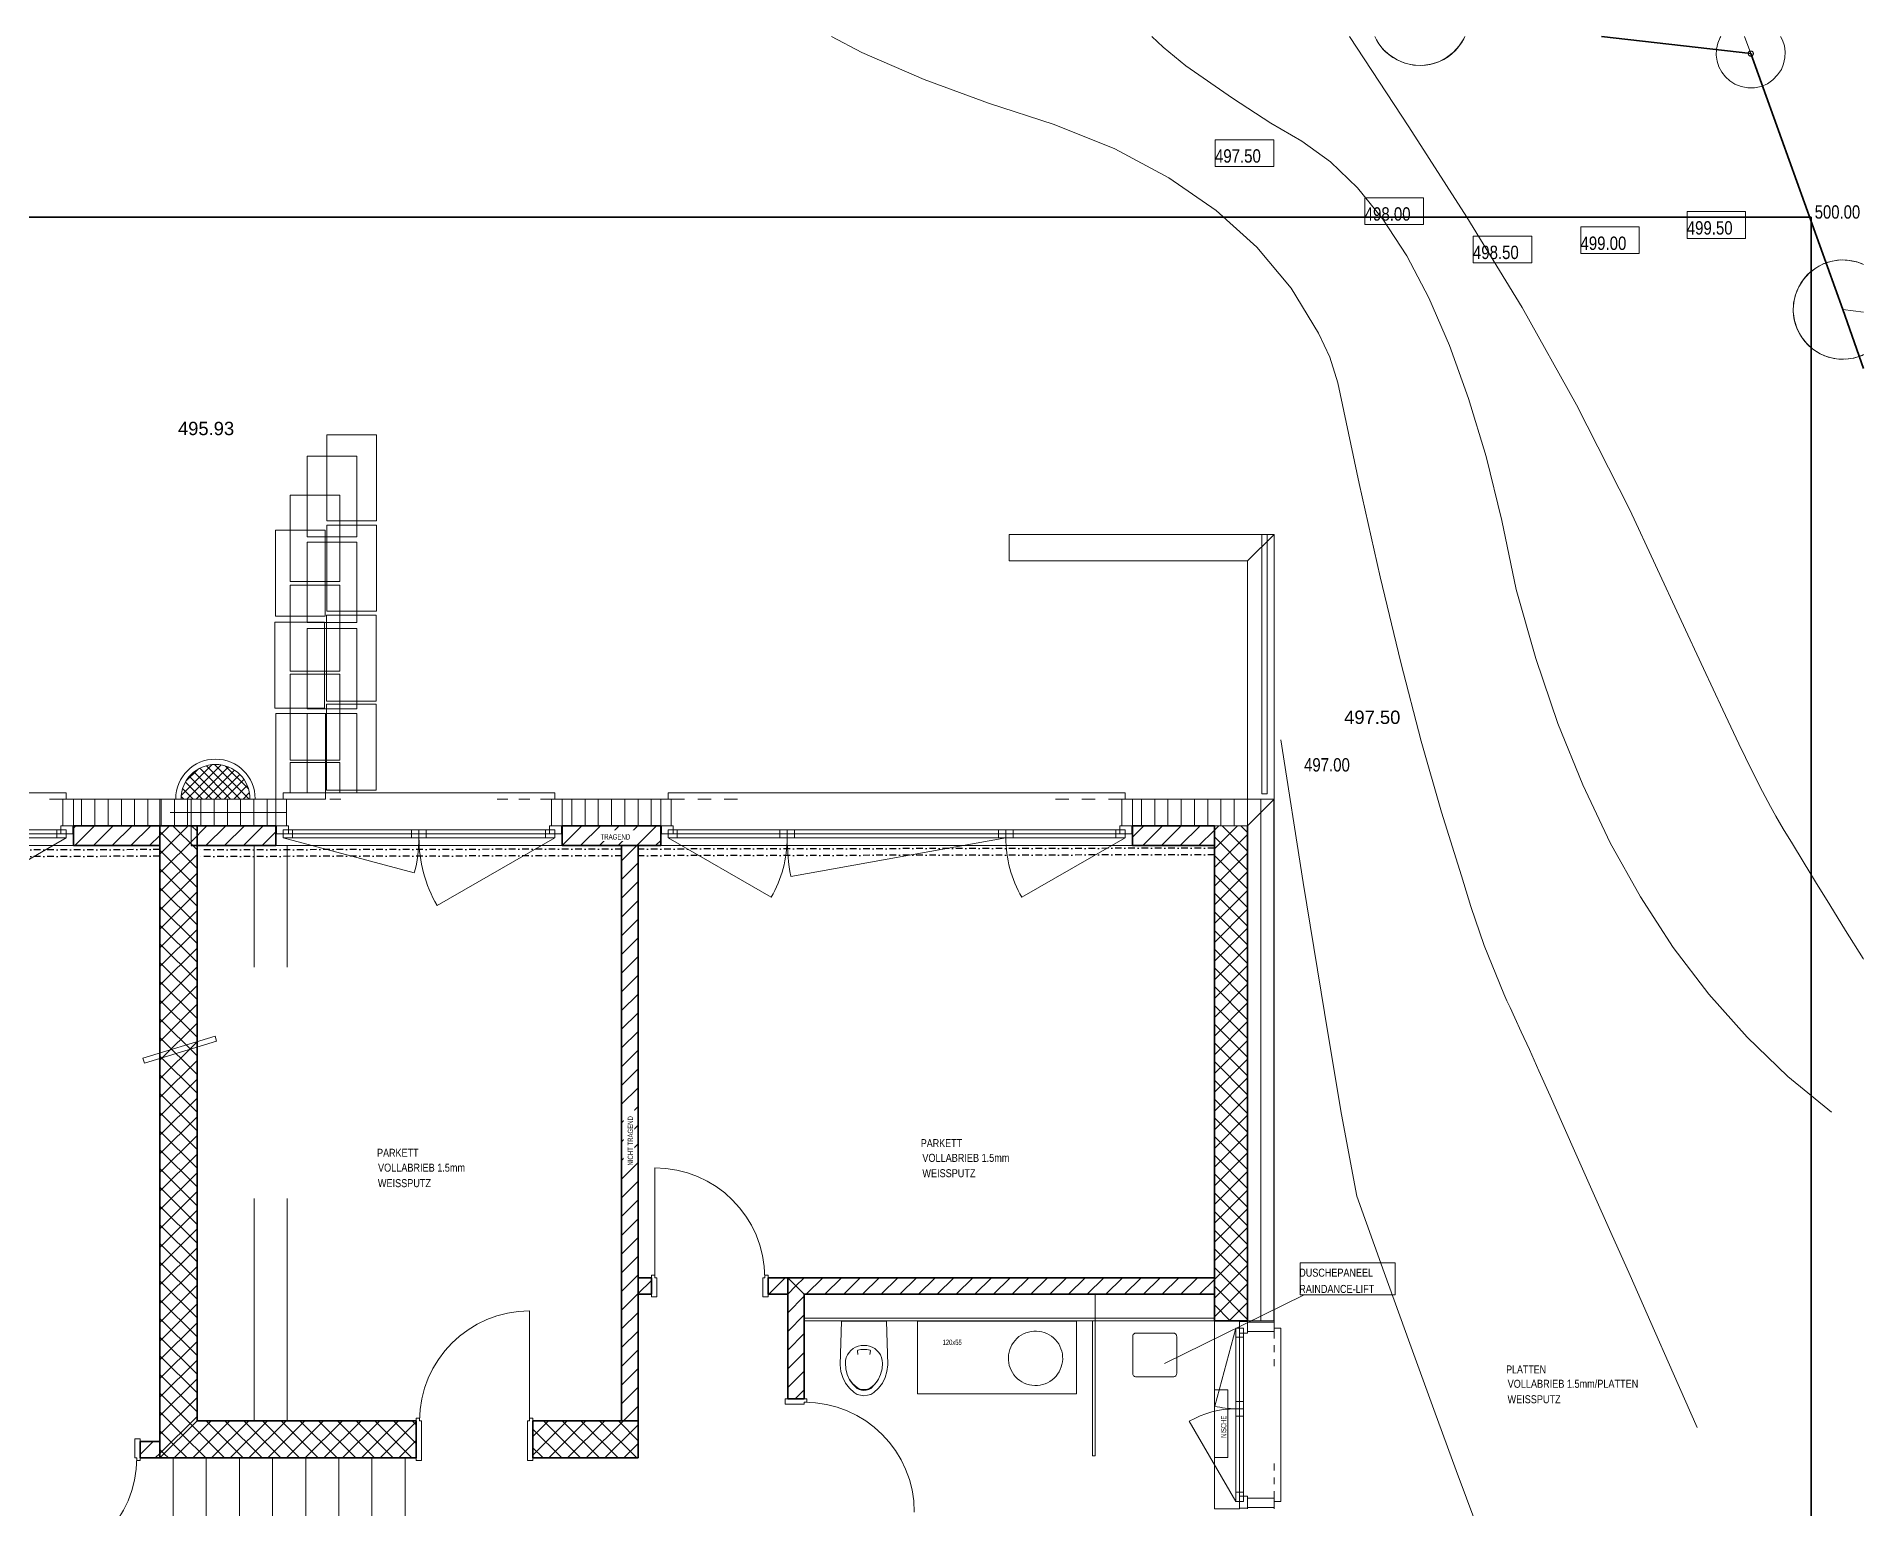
# Model space of a CAD drawing. Header units: millimetres. Extents: x -31387 to 11009, y -10752 to 13648.
# Drawn here: x -2782 to 11009, y 2532 to 13648 of the extents above; entities that cross this region are included whole.
import ezdxf
from ezdxf.enums import TextEntityAlignment as Align

# ---------------------------------------------------------------- set-up
doc = ezdxf.new("R2010")
doc.units = ezdxf.units.MM
doc.header["$LTSCALE"] = 100
doc.linetypes.add('DASHDOT', pattern=[1, 0.5, -0.25, 0, -0.25])
for name, color, linetype in [('004 Leer - Architekt Sonstiges', 7, 'Continuous'), ('022 Leer - Reserve', 7, 'Continuous'), ('068 Leer - Reserve', 7, 'Continuous'), ('070 Leer - Reserve', 7, 'Continuous'), ('072 Leer - Reserve', 7, 'Continuous'), ('101 Leer - Reserve', 7, 'Continuous')]:
    doc.layers.add(name, color=color, linetype=linetype)
doc.styles.add('Arial', font='arial.ttf')
doc.styles.add('Arial Narrow', font='ARIALN.TTF')

msp = doc.modelspace()

# ---------------------------------------------------------------- linework, layer by layer
at = {"layer": '004 Leer - Architekt Sonstiges', "color": 18, "linetype": 'Continuous', "lineweight": 13, "true_color": 0x000000}
for p, q in [((6558, 12868), (6116, 12868)), ((6116, 12868), (6116, 12667)), ((6558, 12667), (6558, 12868)), ((6116, 12667), (6558, 12667)), ((7688, 12431), (7245, 12431)), ((7245, 12431), (7245, 12230)), ((7688, 12230), (7688, 12431)), ((10119, 12326), (9677, 12326)), ((9677, 12326), (9677, 12124)), ((10119, 12124), (10119, 12326)), ((7245, 12230), (7688, 12230)), ((8505, 12141), (8062, 12141)), ((8062, 12141), (8062, 11940)), ((8505, 11940), (8505, 12141)), ((9317, 12210), (8875, 12210)), ((8875, 12210), (8875, 12009)), ((9317, 12009), (9317, 12210)), ((8875, 12009), (9317, 12009)), ((9677, 12124), (10119, 12124)), ((8062, 11940), (8505, 11940)), ((-591, 10641), (-216, 10641)), ((-591, 9991), (-591, 10641)), ((-216, 10641), (-216, 9991)), ((-739, 10479), (-364, 10479)), ((-739, 9871), (-739, 10479)), ((-364, 10479), (-364, 9871)), ((-866, 10184), (-491, 10184)), ((-866, 9534), (-866, 10184)), ((-491, 10184), (-491, 9534)), ((-216, 9991), (-591, 9991)), ((-591, 9958), (-216, 9958)), ((-591, 9309), (-591, 9958)), ((-216, 9958), (-216, 9309)), ((-364, 9871), (-739, 9871)), ((-739, 9831), (-364, 9831)), ((-739, 9223), (-739, 9831)), ((-364, 9831), (-364, 9223)), ((6560, 9888), (4560, 9888)), ((4560, 9888), (4560, 9688)), ((6560, 9888), (6360, 9688)), ((6360, 9688), (6560, 9888)), ((6560, 7888), (6560, 9888)), ((4560, 9688), (6360, 9688)), ((6360, 9688), (6360, 7888)), ((-491, 9534), (-866, 9534)), ((-867, 9504), (-492, 9504)), ((-867, 8855), (-867, 9504)), ((-492, 9504), (-492, 8855)), ((-592, 9278), (-217, 9278)), ((-592, 8629), (-592, 9278)), ((-216, 9309), (-591, 9309)), ((-217, 9278), (-217, 8629)), ((-364, 9223), (-739, 9223)), ((-739, 9179), (-364, 9179)), ((-739, 8571), (-739, 9179)), ((-364, 9179), (-364, 8571)), ((-492, 8855), (-867, 8855)), ((-867, 8833), (-492, 8833)), ((-867, 8184), (-867, 8833)), ((-492, 8833), (-492, 8184)), ((-364, 8571), (-739, 8571)), ((-217, 8629), (-592, 8629)), ((-592, 8607), (-217, 8607)), ((-592, 7958), (-592, 8607)), ((-217, 8607), (-217, 7958)), ((-739, 8537), (-364, 8537)), ((-739, 7938), (-739, 8537)), ((-364, 8537), (-364, 7938)), ((-492, 8184), (-867, 8184)), ((-867, 8166), (-492, 8166)), ((-867, 7938), (-867, 8166)), ((-492, 8166), (-492, 7938)), ((-2503, 7888), (-2583, 7888)), ((-2583, 7888), (-2583, 7688)), ((-2503, 7888), (-2503, 7688)), ((-1850, 7888), (-2503, 7888)), ((-2503, 7688), (-2503, 7888)), ((-1615, 7888), (-1850, 7888)), ((-1850, 7888), (-1850, 7688)), ((-1850, 7688), (-1850, 7888)), ((-1615, 7888), (-1615, 7688)), ((-975, 7888), (-1615, 7888)), ((-1615, 7688), (-1615, 7888)), ((-975, 7688), (-975, 7888)), ((-975, 7888), (-895, 7888)), ((-975, 7688), (-975, 7888)), ((-895, 7888), (-895, 7688)), ((-492, 7938), (-867, 7938)), ((-364, 7938), (-739, 7938)), ((-217, 7958), (-592, 7958)), ((1185, 7888), (1105, 7888)), ((1105, 7888), (1105, 7688)), ((1185, 7888), (1185, 7688)), ((1930, 7888), (1185, 7888)), ((1185, 7688), (1185, 7888)), ((1930, 7688), (1930, 7888)), ((1930, 7888), (2010, 7888)), ((1930, 7688), (1930, 7888)), ((2010, 7888), (2010, 7688)), ((5490, 7888), (5410, 7888)), ((5410, 7888), (5410, 7688)), ((6560, 7888), (5490, 7888)), ((5490, 7888), (5490, 7688)), ((5490, 7688), (5490, 7888)), ((6360, 7888), (6560, 7888)), ((6360, 7688), (6560, 7888)), ((6560, 7888), (6360, 7688)), ((6560, 3950), (6560, 7888)), ((-2503, 7628), (-5863, 7628)), ((-5808, 7658), (-2558, 7658)), ((-2558, 7598), (-5808, 7598)), ((-2508, 7688), (-2598, 7688)), ((-2598, 7688), (-2598, 7628)), ((-2598, 7628), (-2508, 7628)), ((-2583, 7688), (-2503, 7688)), ((-2558, 7658), (-2558, 7598)), ((-2508, 7628), (-2508, 7688)), ((-2503, 7688), (-1850, 7688)), ((-2503, 7688), (-2503, 7538)), ((-1850, 7688), (-2503, 7688)), ((-2503, 7538), (-2503, 7628)), ((-1570, 7688), (-1850, 7688)), ((-1850, 7688), (-1850, 2914)), ((-1850, 7688), (-1615, 7688)), ((-1850, 7538), (-1850, 7688)), ((-1615, 7688), (-975, 7688)), ((-1615, 7688), (-1615, 7538)), ((-975, 7688), (-1615, 7688)), ((-1570, 3194), (-1570, 7688)), ((-975, 7538), (-975, 7688)), ((-895, 7688), (-975, 7688)), ((-975, 7628), (-975, 7538)), ((1185, 7628), (-975, 7628)), ((-970, 7688), (-880, 7688)), ((-970, 7628), (-970, 7688)), ((-880, 7628), (-970, 7628)), ((-920, 7658), (1130, 7658)), ((-920, 7598), (-920, 7658)), ((1130, 7598), (-920, 7598)), ((-880, 7688), (-880, 7628)), ((1180, 7688), (1090, 7688)), ((1090, 7688), (1090, 7628)), ((1090, 7628), (1180, 7628)), ((1105, 7688), (1185, 7688)), ((1130, 7658), (1130, 7598)), ((1180, 7628), (1180, 7688)), ((1185, 7688), (1930, 7688)), ((1185, 7688), (1185, 7538)), ((1930, 7688), (1185, 7688)), ((1185, 7538), (1185, 7628)), ((1930, 7538), (1930, 7688)), ((2010, 7688), (1930, 7688)), ((1930, 7628), (1930, 7538)), ((5490, 7628), (1930, 7628)), ((1935, 7688), (2025, 7688)), ((1935, 7628), (1935, 7688)), ((2025, 7628), (1935, 7628)), ((1985, 7658), (5435, 7658)), ((1985, 7598), (1985, 7658)), ((5435, 7598), (1985, 7598)), ((2025, 7688), (2025, 7628)), ((5485, 7688), (5395, 7688)), ((5395, 7688), (5395, 7628)), ((5395, 7628), (5485, 7628)), ((5410, 7688), (5490, 7688)), ((5435, 7658), (5435, 7598)), ((5485, 7628), (5485, 7688)), ((5490, 7688), (6360, 7688)), ((6110, 7688), (5490, 7688)), ((5490, 7688), (5490, 7538)), ((5490, 7538), (5490, 7628)), ((6110, 7538), (6110, 7688)), ((6360, 7688), (6110, 7688)), ((6110, 7688), (6110, 3950)), ((6360, 7688), (6360, 3950)), ((6360, 3950), (6360, 7688)), ((-5863, 7538), (-2503, 7538)), ((-2503, 7538), (-1850, 7538)), ((-1615, 7538), (-975, 7538)), ((-975, 7538), (1185, 7538)), ((1185, 7538), (1930, 7538)), ((1760, 7538), (1635, 7538)), ((1635, 7538), (1635, 3194)), ((1760, 3194), (1760, 7538)), ((1930, 7538), (5490, 7538)), ((5490, 7538), (6110, 7538)), ((-1978, 5934), (-1433, 6099)), ((-1433, 6099), (-1422, 6061)), ((-1967, 5896), (-1978, 5934)), ((-1422, 6061), (-1967, 5896)), ((7475, 4388), (6756, 4388)), ((6756, 4388), (6756, 4146)), ((7475, 4146), (7475, 4388)), ((1760, 4275), (1760, 4150)), ((1860, 4275), (1760, 4275)), ((1760, 4150), (1860, 4150)), ((1860, 4150), (1860, 4275)), ((2740, 4275), (2740, 4150)), ((2891, 4275), (2740, 4275)), ((2740, 4150), (2891, 4150)), ((2889, 4275), (3014, 4150)), ((6110, 4275), (2889, 4275)), ((3014, 4150), (2889, 4275)), ((2889, 4275), (2889, 3360)), ((2891, 4150), (2891, 4275)), ((3014, 4150), (6110, 4150)), ((3014, 3360), (3014, 4150)), ((6110, 4150), (6110, 4275)), ((6756, 4146), (7475, 4146)), ((6110, 3950), (6360, 3950)), ((6300, 3950), (6110, 3950)), ((6110, 3950), (6110, 2530)), ((6270, 2585), (6270, 3895)), ((6270, 3895), (6330, 3895)), ((6300, 2530), (6300, 3950)), ((6300, 3855), (6300, 3945)), ((6300, 3945), (6360, 3945)), ((6330, 3895), (6330, 2585)), ((6360, 3950), (6560, 3950)), ((6360, 3870), (6360, 3950)), ((6360, 3950), (6560, 3950)), ((6360, 3945), (6360, 3855)), ((6560, 3870), (6360, 3870)), ((6560, 3950), (6560, 3870)), ((6360, 3855), (6300, 3855)), ((2889, 3360), (3014, 3360)), ((-1850, 2914), (-1570, 3194)), ((-1570, 3194), (-1850, 2914)), ((85, 3194), (-1570, 3194)), ((85, 2914), (85, 3194)), ((965, 3194), (965, 2914)), ((1760, 3194), (965, 3194)), ((1635, 3194), (1760, 3194)), ((1760, 2914), (1760, 3194)), ((-2000, 3039), (-2000, 2914)), ((-1850, 3039), (-2000, 3039)), ((-1850, 2914), (-1850, 3039)), ((-2000, 2914), (-1850, 2914)), ((-1850, 2914), (85, 2914)), ((965, 2914), (1760, 2914)), ((6360, 2625), (6300, 2625)), ((6300, 2625), (6300, 2535)), ((6360, 2535), (6360, 2625)), ((6330, 2585), (6270, 2585)), ((6300, 2535), (6360, 2535)), ((6560, 2610), (6360, 2610)), ((6360, 2610), (6360, 2530)), ((6560, 2530), (6560, 2610))]:
    msp.add_line(p, q, dxfattribs=at)
at = {"layer": '004 Leer - Architekt Sonstiges', "color": 7, "linetype": 'Continuous', "lineweight": 13}
for p, q in [((6560, 9888), (4560, 9888)), ((4560, 9888), (4560, 9688)), ((6560, 9888), (4560, 9888)), ((6560, 7888), (6560, 9888)), ((6560, 7888), (6560, 9888)), ((6360, 9688), (4560, 9688)), ((6360, 9688), (4560, 9688)), ((6360, 7888), (6360, 9688)), ((6360, 7888), (6360, 9688)), ((-1688, 7918), (-1458, 8149)), ((-1645, 7891), (-1389, 8147)), ((-1498, 8141), (-1248, 7891)), ((-1437, 8151), (-1178, 7891)), ((-1354, 8138), (-1184, 7969)), ((-1657, 8017), (-1531, 7891)), ((-1654, 8024), (-1563, 8114)), ((-1628, 8059), (-1461, 7891)), ((-1592, 8094), (-1390, 7891)), ((-1574, 7891), (-1333, 8132)), ((-1549, 8122), (-1319, 7891)), ((-1503, 7891), (-1287, 8108)), ((-1433, 7891), (-1248, 8076)), ((-1362, 7891), (-1216, 8037)), ((-2583, 7888), (-2683, 7888)), ((-2503, 7888), (-1850, 7888)), ((-2441, 7688), (-2441, 7888)), ((-2341, 7688), (-2341, 7888)), ((-2241, 7688), (-2241, 7888)), ((-2141, 7688), (-2141, 7888)), ((-2041, 7688), (-2041, 7888)), ((-1941, 7688), (-1941, 7888)), ((-1615, 7888), (-1850, 7888)), ((-1841, 7888), (-1841, 7688)), ((-1741, 7888), (-1741, 7688)), ((-1689, 7908), (-1673, 7891)), ((-1678, 7968), (-1602, 7891)), ((-1641, 7888), (-1641, 7688)), ((-1615, 7888), (-975, 7888)), ((-1541, 7688), (-1541, 7888)), ((-1441, 7688), (-1441, 7888)), ((-1341, 7688), (-1341, 7888)), ((-1291, 7891), (-1191, 7991)), ((-1241, 7688), (-1241, 7888)), ((-1220, 7891), (-1176, 7936)), ((-1141, 7688), (-1141, 7888)), ((-1041, 7688), (-1041, 7888)), ((-895, 7888), (-813, 7888)), ((-731, 7888), (-649, 7888)), ((-567, 7888), (-485, 7888)), ((777, 7888), (695, 7888)), ((941, 7888), (859, 7888)), ((1105, 7888), (1023, 7888)), ((1185, 7888), (1930, 7888)), ((1259, 7688), (1259, 7888)), ((1359, 7688), (1359, 7888)), ((1459, 7688), (1459, 7888)), ((1559, 7688), (1559, 7888)), ((1659, 7688), (1659, 7888)), ((1759, 7688), (1759, 7888)), ((1859, 7688), (1859, 7888)), ((2010, 7888), (2110, 7888)), ((2210, 7888), (2310, 7888)), ((2410, 7888), (2510, 7888)), ((5010, 7888), (4910, 7888)), ((5210, 7888), (5110, 7888)), ((5410, 7888), (5310, 7888)), ((5490, 7888), (6560, 7888)), ((5559, 7888), (5559, 7688)), ((5659, 7888), (5659, 7688)), ((5759, 7888), (5759, 7688)), ((5859, 7888), (5859, 7688)), ((5959, 7888), (5959, 7688)), ((6059, 7888), (6059, 7688)), ((6159, 7888), (6159, 7688)), ((6259, 7888), (6259, 7688)), ((6359, 7888), (6359, 7688)), ((6560, 7888), (6360, 7888)), ((6560, 7888), (6360, 7688)), ((6560, 7888), (6360, 7688)), ((6459, 7888), (6459, 7787)), ((6559, 7888), (6559, 7887)), ((6559, 7887), (6559, 3950)), ((6560, 7888), (6560, 3950)), ((6560, 7888), (6560, 3950)), ((-895, 7788), (-1772, 7788)), ((6459, 7787), (6459, 3950)), ((-3403, 7628), (-2628, 7628)), ((-2628, 7658), (-2628, 7598)), ((-2503, 7670), (-2485, 7688)), ((-2493, 7538), (-2343, 7688)), ((-2352, 7538), (-2202, 7688)), ((-2210, 7538), (-2060, 7688)), ((-2069, 7538), (-1919, 7688)), ((-1928, 7538), (-1850, 7615)), ((-1850, 7615), (-1778, 7688)), ((-1850, 7474), (-1636, 7688)), ((-1850, 2914), (-1850, 7688)), ((-1615, 7688), (-1850, 7688)), ((-1850, 7645), (-1570, 7365)), ((-1850, 7332), (-1570, 7612)), ((-1752, 7688), (-1570, 7506)), ((-1615, 7568), (-1495, 7688)), ((-1611, 7688), (-1570, 7648)), ((-1570, 3194), (-1570, 7688)), ((-1503, 7538), (-1353, 7688)), ((-1362, 7538), (-1212, 7688)), ((-1220, 7538), (-1070, 7688)), ((-1079, 7538), (-975, 7642)), ((-850, 7658), (-850, 7598)), ((-850, 7628), (50, 7628)), ((50, 7598), (50, 7658)), ((105, 7598), (105, 7658)), ((160, 7598), (160, 7658)), ((160, 7628), (1060, 7628)), ((1060, 7658), (1060, 7598)), ((1185, 7681), (1192, 7688)), ((1185, 7539), (1334, 7688)), ((1325, 7538), (1475, 7688)), ((1467, 7538), (1617, 7688)), ((1608, 7538), (1758, 7688)), ((1749, 7538), (1899, 7688)), ((2055, 7658), (2055, 7598)), ((2055, 7628), (2830, 7628)), ((2830, 7598), (2830, 7658)), ((2885, 7598), (2885, 7658)), ((2940, 7598), (2940, 7658)), ((2940, 7628), (4480, 7628)), ((4480, 7598), (4480, 7658)), ((4535, 7598), (4535, 7658)), ((4590, 7598), (4590, 7658)), ((4590, 7628), (5365, 7628)), ((5365, 7658), (5365, 7598)), ((5490, 7601), (5576, 7688)), ((5568, 7538), (5718, 7688)), ((5709, 7538), (5859, 7688)), ((5851, 7538), (6001, 7688)), ((5992, 7538), (6110, 7656)), ((6360, 7688), (6110, 7688)), ((6110, 7688), (6110, 7538)), ((6110, 7656), (6142, 7688)), ((6110, 7514), (6283, 7688)), ((6360, 7688), (6110, 7688)), ((6110, 7373), (6360, 7623)), ((6110, 7604), (6360, 7354)), ((6168, 7688), (6360, 7496)), ((6309, 7688), (6360, 7637)), ((6360, 7688), (6360, 3950)), ((-2503, 7538), (-1850, 7538)), ((-1850, 7503), (-1570, 7223)), ((-1850, 7191), (-1570, 7471)), ((-1615, 7538), (-975, 7538)), ((-1139, 7538), (-1139, 6621)), ((-889, 7538), (-889, 6621)), ((1185, 7538), (1930, 7538)), ((1635, 7424), (1749, 7538)), ((1635, 3194), (1635, 7538)), ((1760, 4275), (1760, 7538)), ((1891, 7538), (1930, 7577)), ((5490, 7538), (6110, 7538)), ((6110, 7538), (6110, 3950)), ((6110, 7231), (6360, 7481)), ((6110, 7463), (6360, 7213)), ((-1850, 7362), (-1570, 7082)), ((-1850, 7050), (-1570, 7330)), ((1635, 7282), (1760, 7407)), ((6110, 7090), (6360, 7340)), ((6110, 7321), (6360, 7071)), ((-1850, 7220), (-1570, 6940)), ((-1850, 6908), (-1570, 7188)), ((1635, 7141), (1760, 7266)), ((6110, 6949), (6360, 7199)), ((6110, 7180), (6360, 6930)), ((-1850, 7079), (-1570, 6799)), ((-1850, 6767), (-1570, 7047)), ((1635, 6999), (1760, 7124)), ((6110, 6807), (6360, 7057)), ((6110, 7039), (6360, 6789)), ((-1850, 6938), (-1570, 6658)), ((-1850, 6625), (-1570, 6905)), ((1635, 6858), (1760, 6983)), ((6110, 6666), (6360, 6916)), ((6110, 6897), (6360, 6647)), ((-1850, 6796), (-1570, 6516)), ((-1850, 6484), (-1570, 6764)), ((1635, 6717), (1760, 6842)), ((6110, 6524), (6360, 6774)), ((-1850, 6655), (-1570, 6375)), ((-1850, 6342), (-1570, 6622)), ((1635, 6575), (1760, 6700)), ((6110, 6756), (6360, 6506)), ((6110, 6383), (6360, 6633)), ((-1850, 6513), (-1570, 6233)), ((1635, 6434), (1760, 6559)), ((6110, 6614), (6360, 6364)), ((6110, 6241), (6360, 6491)), ((-1850, 6201), (-1570, 6481)), ((-1850, 6372), (-1570, 6092)), ((1635, 6292), (1760, 6417)), ((6110, 6473), (6360, 6223)), ((6110, 6100), (6360, 6350)), ((-1850, 6060), (-1570, 6340)), ((-1850, 6230), (-1570, 5950)), ((1635, 6151), (1760, 6276)), ((6110, 6331), (6360, 6081)), ((6110, 5959), (6360, 6209)), ((-1850, 5918), (-1570, 6198)), ((-1850, 6089), (-1570, 5809)), ((1635, 6010), (1760, 6135)), ((6110, 6190), (6360, 5940)), ((-1850, 5777), (-1570, 6057)), ((-1850, 5948), (-1570, 5668)), ((1635, 5868), (1760, 5993)), ((6110, 5817), (6360, 6067)), ((6110, 6049), (6360, 5799)), ((-1850, 5635), (-1570, 5915)), ((-1850, 5806), (-1570, 5526)), ((1635, 5727), (1760, 5852)), ((6110, 5676), (6360, 5926)), ((6110, 5907), (6360, 5657)), ((-1850, 5494), (-1570, 5774)), ((-1850, 5665), (-1570, 5385)), ((1635, 5585), (1760, 5710)), ((6110, 5534), (6360, 5784)), ((6110, 5766), (6360, 5516)), ((-1850, 5352), (-1570, 5632)), ((-1850, 5523), (-1570, 5243)), ((1635, 5444), (1760, 5569)), ((6110, 5393), (6360, 5643)), ((6110, 5624), (6360, 5374)), ((-1850, 5211), (-1570, 5491)), ((-1850, 5382), (-1570, 5102)), ((1635, 5302), (1760, 5427)), ((6110, 5252), (6360, 5502)), ((6110, 5483), (6360, 5233)), ((-1850, 5070), (-1570, 5350)), ((-1850, 5241), (-1570, 4961)), ((1635, 5161), (1760, 5286)), ((6110, 5110), (6360, 5360)), ((6110, 5341), (6360, 5091)), ((-1850, 4928), (-1570, 5208)), ((1635, 5020), (1760, 5145)), ((1885, 4275), (1885, 5105)), ((6110, 4969), (6360, 5219)), ((6110, 5200), (6360, 4950)), ((-1850, 5099), (-1570, 4819)), ((-1850, 4787), (-1570, 5067)), ((1635, 4878), (1760, 5003)), ((6110, 4827), (6360, 5077)), ((6110, 5059), (6360, 4809)), ((-1850, 4958), (-1570, 4678)), ((-1850, 4645), (-1570, 4925)), ((-1139, 3194), (-1139, 4874)), ((-889, 3194), (-889, 4874)), ((1635, 4737), (1760, 4862)), ((6110, 4686), (6360, 4936)), ((6110, 4917), (6360, 4667)), ((-1850, 4816), (-1570, 4536)), ((-1850, 4504), (-1570, 4784)), ((1635, 4595), (1760, 4720)), ((6110, 4544), (6360, 4794)), ((6110, 4776), (6360, 4526)), ((-1850, 4675), (-1570, 4395)), ((-1850, 4363), (-1570, 4643)), ((1635, 4454), (1760, 4579)), ((6110, 4403), (6360, 4653)), ((6110, 4634), (6360, 4384)), ((-1850, 4533), (-1570, 4253)), ((-1850, 4221), (-1570, 4501)), ((1635, 4312), (1760, 4437)), ((6110, 4262), (6360, 4512)), ((6110, 4493), (6360, 4243)), ((-1850, 4392), (-1570, 4112)), ((-1850, 4080), (-1570, 4360)), ((1635, 4171), (1760, 4296)), ((6110, 4120), (6360, 4370)), ((6110, 4352), (6360, 4102)), ((-1850, 4251), (-1570, 3971)), ((-1850, 3938), (-1570, 4218)), ((1635, 4030), (1760, 4155)), ((1760, 4275), (1860, 4275)), ((1760, 4155), (1860, 4255)), ((1760, 3194), (1760, 4150)), ((1760, 4150), (1860, 4150)), ((2740, 4275), (2891, 4275)), ((2740, 4150), (2891, 4150)), ((2745, 4150), (2870, 4275)), ((2887, 4150), (2891, 4154)), ((2889, 4275), (6110, 4275)), ((2889, 3360), (2889, 4275)), ((2889, 4152), (2950, 4213)), ((2950, 4213), (3012, 4275)), ((3014, 4150), (6110, 4150)), ((3014, 3360), (3014, 4150)), ((3028, 4150), (3153, 4275)), ((3170, 4150), (3295, 4275)), ((3311, 4150), (3436, 4275)), ((3453, 4150), (3578, 4275)), ((3594, 4150), (3719, 4275)), ((3735, 4150), (3860, 4275)), ((3877, 4150), (4002, 4275)), ((4018, 4150), (4143, 4275)), ((4160, 4150), (4285, 4275)), ((4301, 4150), (4426, 4275)), ((4442, 4150), (4567, 4275)), ((4584, 4150), (4709, 4275)), ((4725, 4150), (4850, 4275)), ((4867, 4150), (4992, 4275)), ((5008, 4150), (5133, 4275)), ((5150, 4150), (5275, 4275)), ((5291, 4150), (5416, 4275)), ((5432, 4150), (5557, 4275)), ((5574, 4150), (5699, 4275)), ((5715, 4150), (5840, 4275)), ((5734, 3628), (6783, 4142)), ((5857, 4150), (5982, 4275)), ((5998, 4150), (6110, 4262)), ((6110, 3979), (6360, 4229)), ((6110, 4210), (6360, 3960)), ((-1850, 4109), (-1570, 3829)), ((-1850, 3797), (-1570, 4077)), ((940, 3194), (940, 4024)), ((1635, 3888), (1760, 4013)), ((2889, 4011), (3014, 4136)), ((6110, 4069), (6229, 3950)), ((6222, 3950), (6360, 4087)), ((-1850, 3968), (-1570, 3688)), ((-1850, 3655), (-1570, 3935)), ((1635, 3747), (1760, 3872)), ((2889, 3869), (3014, 3994)), ((5190, 2930), (5190, 3950)), ((5210, 3950), (5190, 3950)), ((5190, 2930), (5190, 3950)), ((5210, 2930), (5210, 3950)), ((5210, 2930), (5210, 3950)), ((6360, 3870), (6360, 3950)), ((6360, 3940), (6560, 3940)), ((6560, 3870), (6360, 3870)), ((6560, 3870), (6360, 3870)), ((6560, 3950), (6560, 3870)), ((6560, 3950), (6560, 3870)), ((6560, 3870), (6560, 3895)), ((6560, 3870), (6560, 3817)), ((-1850, 3826), (-1570, 3546)), ((-1850, 3514), (-1570, 3794)), ((1635, 3605), (1760, 3730)), ((2889, 3728), (3014, 3853)), ((6330, 3825), (6270, 3825)), ((6300, 3825), (6300, 3340)), ((6560, 3765), (6560, 3713)), ((-1850, 3685), (-1570, 3405)), ((-1850, 3373), (-1570, 3653)), ((1635, 3464), (1760, 3589)), ((2889, 3586), (3014, 3711)), ((6560, 3660), (6560, 3608)), ((-1850, 3543), (-1570, 3263)), ((-1850, 3231), (-1570, 3511)), ((2889, 3445), (3014, 3570)), ((-1850, 3402), (-1606, 3158)), ((-1850, 3090), (-1570, 3370)), ((1635, 3323), (1760, 3448)), ((2945, 3360), (3014, 3429)), ((6270, 3340), (6330, 3340)), ((-1850, 3261), (-1677, 3087)), ((-1850, 2948), (-1570, 3228)), ((-1743, 2914), (-1463, 3194)), ((-1602, 2914), (-1322, 3194)), ((-1570, 3194), (85, 3194)), ((-1501, 3194), (-1221, 2914)), ((-1460, 2914), (-1180, 3194)), ((-1359, 3194), (-1079, 2914)), ((-1319, 2914), (-1039, 3194)), ((-1218, 3194), (-938, 2914)), ((-1178, 2914), (-898, 3194)), ((-1076, 3194), (-796, 2914)), ((-1036, 2914), (-756, 3194)), ((-935, 3194), (-655, 2914)), ((-895, 2914), (-615, 3194)), ((-793, 3194), (-513, 2914)), ((-753, 2914), (-473, 3194)), ((-652, 3194), (-372, 2914)), ((-612, 2914), (-332, 3194)), ((-511, 3194), (-231, 2914)), ((-471, 2914), (-191, 3194)), ((-369, 3194), (-89, 2914)), ((-329, 2914), (-49, 3194)), ((-228, 3194), (52, 2914)), ((-188, 2914), (85, 3187)), ((-86, 3194), (85, 3022)), ((55, 3194), (85, 3164)), ((965, 3077), (1082, 3194)), ((965, 2935), (1224, 3194)), ((965, 3194), (1760, 3194)), ((1045, 3194), (1325, 2914)), ((1085, 2914), (1365, 3194)), ((1187, 3194), (1467, 2914)), ((1227, 2914), (1507, 3194)), ((1328, 3194), (1608, 2914)), ((1368, 2914), (1648, 3194)), ((1469, 3194), (1749, 2914)), ((1611, 3194), (1760, 3044)), ((1648, 3194), (1760, 3306)), ((1752, 3194), (1760, 3186)), ((6270, 3285), (6330, 3285)), ((6270, 3230), (6330, 3230)), ((6300, 3230), (6300, 2655)), ((-2000, 2940), (-1901, 3039)), ((-2000, 3039), (-1850, 3039)), ((-1850, 3119), (-1747, 3016)), ((-1677, 3087), (-1503, 2914)), ((-1606, 3158), (-1362, 2914)), ((-46, 2914), (85, 3045)), ((965, 3132), (1184, 2914)), ((1509, 2914), (1760, 3165)), ((-2000, 2914), (-1850, 2914)), ((-1885, 2914), (-1850, 2948)), ((-1850, 2978), (-1818, 2946)), ((-1850, 2914), (85, 2914)), ((-1818, 2946), (-1786, 2914)), ((-1747, 3016), (-1645, 2914)), ((965, 2991), (1042, 2914)), ((965, 2914), (1760, 2914)), ((1651, 2914), (1760, 3023)), ((5210, 2930), (5190, 2930)), ((6560, 2819), (6560, 2872)), ((6560, 2715), (6560, 2767)), ((6330, 2655), (6270, 2655)), ((6560, 2610), (6560, 2662)), ((6560, 2610), (6360, 2610)), ((6560, 2610), (6360, 2610)), ((6360, 2610), (6360, 2530)), ((6360, 2540), (6560, 2540)), ((6560, 2610), (6560, 2585)), ((6560, 2530), (6560, 2610)), ((6560, 2530), (6560, 2610))]:
    msp.add_line(p, q, dxfattribs=at)
at = {"layer": '004 Leer - Architekt Sonstiges', "color": 7, "linetype": 'Continuous', "lineweight": 18}
for p, q in [((-2583, 7888), (-2558, 7888)), ((-2583, 7888), (-2583, 7688)), ((-2503, 7888), (-2583, 7888)), ((-2583, 7888), (-2583, 7688)), ((-2503, 7888), (-2583, 7888)), ((-2503, 7888), (-1850, 7888)), ((-1615, 7888), (-1850, 7888)), ((-1850, 7888), (-1850, 7688)), ((-1850, 7688), (-1850, 7888)), ((-1615, 7888), (-975, 7888)), ((-1615, 7888), (-1615, 7688)), ((-975, 7888), (-895, 7888)), ((-975, 7888), (-895, 7888)), ((-895, 7888), (-920, 7888)), ((-895, 7888), (-895, 7688)), ((-895, 7888), (-895, 7688)), ((1105, 7888), (1130, 7888)), ((1105, 7888), (1105, 7688)), ((1185, 7888), (1105, 7888)), ((1105, 7888), (1105, 7688)), ((1185, 7888), (1105, 7888)), ((1185, 7888), (1930, 7888)), ((1930, 7888), (2010, 7888)), ((1930, 7888), (2010, 7888)), ((2010, 7888), (1985, 7888)), ((2010, 7888), (2010, 7688)), ((2010, 7888), (2010, 7688)), ((5410, 7888), (5435, 7888)), ((5410, 7888), (5410, 7688)), ((5490, 7888), (5410, 7888)), ((5410, 7888), (5410, 7688)), ((5490, 7888), (5410, 7888)), ((5490, 7888), (6560, 7888)), ((-2583, 7688), (-2503, 7688)), ((-2503, 7688), (-1850, 7688)), ((-1615, 7688), (-1850, 7688)), ((-1615, 7688), (-975, 7688)), ((-895, 7688), (-975, 7688)), ((1105, 7688), (1185, 7688)), ((1185, 7688), (1930, 7688)), ((2010, 7688), (1930, 7688)), ((5410, 7688), (5490, 7688)), ((5490, 7688), (6110, 7688))]:
    msp.add_line(p, q, dxfattribs=at)
at = {"layer": '004 Leer - Architekt Sonstiges', "color": 8, "linetype": 'Continuous', "lineweight": 13, "true_color": 0x777777}
for p, q in [((-3337, 7148), (-2558, 7598)), ((-920, 7598), (70, 7333)), ((243, 7085), (1130, 7598)), ((2764, 7148), (1985, 7598)), ((4535, 7598), (2911, 7306)), ((4655, 7148), (5435, 7598)), ((6112, 3306), (6270, 3895)), ((6270, 2585), (5920, 3191))]:
    msp.add_line(p, q, dxfattribs=at)
at = {"layer": '004 Leer - Architekt Sonstiges', "color": 7, "linetype": 'Continuous', "lineweight": 35}
for p, q in [((-2503, 7688), (-1850, 7688)), ((-2503, 7538), (-2503, 7688)), ((-1850, 2914), (-1850, 7688)), ((-1570, 7688), (-1850, 7688)), ((-1850, 7538), (-1850, 7688)), ((-1615, 7688), (-975, 7688)), ((-1570, 3194), (-1570, 7688)), ((-975, 7538), (-975, 7688)), ((1185, 7688), (1930, 7688)), ((1185, 7538), (1185, 7688)), ((1930, 7538), (1930, 7688)), ((5490, 7688), (6110, 7688)), ((5490, 7538), (5490, 7688)), ((6110, 7688), (6110, 7538)), ((6360, 7688), (6360, 3950)), ((-2503, 7538), (-1850, 7538)), ((-1615, 7538), (-975, 7538)), ((1185, 7538), (1930, 7538)), ((1635, 3194), (1635, 7538)), ((1760, 3194), (1760, 7538)), ((5490, 7538), (6110, 7538)), ((6110, 7538), (6110, 3950)), ((1760, 4275), (1860, 4275)), ((1760, 4150), (1860, 4150)), ((1860, 4275), (1860, 4150)), ((2740, 4275), (2891, 4275)), ((2740, 4275), (2740, 4150)), ((2740, 4150), (2891, 4150)), ((2889, 4275), (6110, 4275)), ((2889, 3360), (2889, 4275)), ((3014, 4150), (6110, 4150)), ((3014, 3360), (3014, 4150)), ((6110, 4150), (6110, 4275)), ((6110, 3950), (6360, 3950)), ((3014, 3360), (2889, 3360)), ((-1570, 3194), (85, 3194)), ((85, 3194), (85, 2914)), ((965, 3194), (1760, 3194)), ((965, 3194), (965, 2914)), ((1760, 2914), (1760, 3194)), ((-2000, 3039), (-1850, 3039)), ((-2000, 2914), (-2000, 3039)), ((-2000, 2914), (-1850, 2914)), ((-1850, 2914), (85, 2914)), ((965, 2914), (1760, 2914))]:
    msp.add_line(p, q, dxfattribs=at)
at = {"layer": '004 Leer - Architekt Sonstiges', "color": 253, "linetype": 'DASHDOT', "lineweight": 25, "true_color": 0xaaaaaa}
for p, q in [((-1850, 7508), (-6108, 7500)), ((-1850, 7458), (-6108, 7450)), ((1635, 7512), (-1558, 7506)), ((1635, 7462), (-1558, 7456)), ((6110, 7519), (1765, 7512)), ((6110, 7469), (1765, 7462))]:
    msp.add_line(p, q, dxfattribs=at)
at = {"layer": '004 Leer - Architekt Sonstiges', "color": 9, "linetype": 'Continuous', "lineweight": 13, "true_color": 0xbabcbf}
for p, q in [((-1978, 5934), (-1433, 6099)), ((-1422, 6061), (-1967, 5896))]:
    msp.add_line(p, q, dxfattribs=at)
at = {"layer": '004 Leer - Architekt Sonstiges', "color": 143, "linetype": 'Continuous', "lineweight": 13, "true_color": 0x75bec0}
for p, q in [((5210, 3950), (5190, 3950)), ((5190, 3950), (5190, 2930)), ((5210, 2930), (5210, 3950)), ((5190, 2930), (5210, 2930))]:
    msp.add_line(p, q, dxfattribs=at)
at = {"layer": '004 Leer - Architekt Sonstiges', "color": 18, "linetype": 'Continuous', "lineweight": 18, "true_color": 0x000000}
for p, q in [((6110, 3428), (6210, 3428)), ((6110, 2917), (6110, 3428)), ((6210, 3428), (6210, 2917)), ((6210, 2917), (6110, 2917))]:
    msp.add_line(p, q, dxfattribs=at)
at = {"layer": '004 Leer - Architekt Sonstiges', "color": 96, "linetype": 'Continuous', "lineweight": 13, "true_color": 0x008000}
for points in [[(9754, 3144), (9573, 3554), (9404, 3936), (9247, 4291), (9102, 4617), (8969, 4917), (8849, 5188), (8740, 5432), (8643, 5649), (8559, 5837), (8487, 5998), (8426, 6131), (8378, 6237), (8342, 6315), (8318, 6365), (8294, 6418), (8145, 6783), (8045, 7078), (7975, 7311), (7824, 7792), (7671, 8328), (7516, 8921), (7360, 9569), (7201, 10274), (7040, 11034), (6981, 11226), (6896, 11408), (6689, 11748), (6431, 12057), (6123, 12335), (5765, 12582), (5357, 12799), (4899, 12984), (4403, 13144), (3919, 13324), (3449, 13528), (3220, 13648)], [(10767, 5526), (10438, 5795), (10130, 6092), (9841, 6417), (9573, 6770), (9325, 7151), (9097, 7559), (8890, 7996), (8702, 8460), (8535, 8952), (8387, 9472), (8279, 9994), (8160, 10476), (8028, 10916), (7884, 11316), (7728, 11675), (7561, 11993), (7381, 12270), (7189, 12506), (6985, 12702), (6769, 12857), (6536, 12993), (6246, 13182), (5893, 13426), (5723, 13567), (5637, 13648)], [(11009, 6680), (11006, 6685), (10873, 6898), (10754, 7091), (10647, 7265), (10553, 7418), (10472, 7552), (10404, 7666), (10348, 7760), (10306, 7834), (10246, 7946), (10169, 8100), (10069, 8306), (9947, 8564), (9802, 8875), (9634, 9238), (9246, 10073), (8843, 10868), (8433, 11603), (8014, 12284), (7577, 12966), (7128, 13648)], [(10627, -1620), (10228, -1191), (9878, -803), (9576, -456), (9323, -150), (9119, 116), (8963, 341), (8845, 547), (8774, 695), (8691, 881), (8596, 1107), (8488, 1372), (8368, 1676), (8236, 2018), (8091, 2400), (7935, 2820), (7765, 3280), (7584, 3778), (7390, 4315), (7184, 4891), (7068, 5508), (6967, 6110), (6779, 7260), (6610, 8337)]]:
    msp.add_lwpolyline(points, dxfattribs=at)
at = {"layer": '004 Leer - Architekt Sonstiges', "color": 7, "linetype": 'Continuous', "lineweight": 35}
msp.add_lwpolyline([(-31387, 12283), (10613, 12283), (10613, -8717), (-31387, -8717)], close=True, dxfattribs=at)
at = {"layer": '004 Leer - Architekt Sonstiges', "color": 7, "linetype": 'Continuous', "lineweight": 13}
for points in [[(-591, 10641), (-216, 10641), (-216, 9991), (-591, 9991)], [(-739, 10479), (-364, 10479), (-364, 9871), (-739, 9871)], [(-866, 10184), (-491, 10184), (-491, 9534), (-866, 9534)], [(-591, 9958), (-216, 9958), (-216, 9309), (-591, 9309)], [(-979, 9920), (-604, 9920), (-604, 9271), (-979, 9271)], [(-739, 9831), (-364, 9831), (-364, 9223), (-739, 9223)], [(6468, 7928), (6468, 9888), (6508, 9888), (6508, 7928)], [(-867, 9504), (-492, 9504), (-492, 8855), (-867, 8855)], [(-592, 9278), (-217, 9278), (-217, 8629), (-592, 8629)], [(-982, 9225), (-607, 9225), (-607, 8575), (-982, 8575)], [(-739, 9179), (-364, 9179), (-364, 8571), (-739, 8571)], [(-867, 8833), (-492, 8833), (-492, 8184), (-867, 8184)], [(-592, 8607), (-217, 8607), (-217, 7958), (-592, 7958)], [(-975, 8537), (-600, 8537), (-600, 7888), (-975, 7888)], [(-739, 8537), (-364, 8537), (-364, 7938), (-739, 7938)], [(-867, 8166), (-492, 8166), (-492, 7938), (-867, 7938)], [(-5808, 7658), (-2558, 7658), (-2558, 7598), (-5808, 7598)], [(-2508, 7688), (-2598, 7688), (-2598, 7628), (-2508, 7628)], [(-970, 7688), (-880, 7688), (-880, 7628), (-970, 7628)], [(-920, 7658), (1130, 7658), (1130, 7598), (-920, 7598)], [(1180, 7688), (1090, 7688), (1090, 7628), (1180, 7628)], [(1935, 7688), (2025, 7688), (2025, 7628), (1935, 7628)], [(1985, 7658), (5435, 7658), (5435, 7598), (1985, 7598)], [(5485, 7688), (5395, 7688), (5395, 7628), (5485, 7628)], [(1860, 4295), (1885, 4295), (1885, 4275), (1900, 4275), (1900, 4130), (1860, 4130)], [(2740, 4295), (2715, 4295), (2715, 4275), (2700, 4275), (2700, 4130), (2740, 4130)], [(3539, 3407), (3539, 3407), (3539, 3407), (3574, 3440), (3603, 3479), (3624, 3522), (3638, 3568), (3644, 3616), (3644, 3616), (3644, 3616), (3644, 3616), (3634, 3948), (3634, 3948), (3294, 3948), (3294, 3948), (3284, 3616), (3284, 3616), (3290, 3568), (3304, 3522), (3325, 3479), (3354, 3440), (3389, 3407), (3389, 3407), (3412, 3394), (3438, 3387), (3464, 3384), (3491, 3387), (3516, 3394)], [(3869, 3948), (5069, 3948), (5069, 3398), (3869, 3398)], [(4862, 3844), (4879, 3834), (4895, 3821), (4909, 3807), (4922, 3792), (4934, 3775), (4943, 3757), (4951, 3739), (4958, 3720), (4962, 3700), (4964, 3680), (4965, 3660), (4963, 3640), (4959, 3620), (4954, 3601), (4946, 3582), (4937, 3564), (4926, 3547), (4914, 3531), (4900, 3517), (4884, 3504), (4868, 3492), (4850, 3482), (4832, 3474), (4812, 3468), (4793, 3464), (4773, 3462), (4753, 3461), (4732, 3463), (4713, 3467), (4693, 3472), (4674, 3479), (4657, 3489), (4640, 3500), (4624, 3512), (4609, 3526), (4596, 3542), (4585, 3558), (4575, 3576), (4567, 3594), (4561, 3613), (4557, 3633), (4554, 3653), (4554, 3673), (4556, 3693), (4559, 3713), (4565, 3733), (4572, 3751), (4581, 3769), (4592, 3786), (4605, 3802), (4619, 3817), (4634, 3830), (4651, 3841), (4668, 3851), (4687, 3859), (4706, 3865), (4726, 3869), (4746, 3872), (4766, 3872), (4786, 3870), (4806, 3867), (4825, 3861), (4844, 3854)], [(6330, 3895), (6330, 2585), (6270, 2585), (6270, 3895)], [(6360, 3945), (6360, 3855), (6300, 3855), (6300, 3945)], [(3464, 3764), (3443, 3763), (3421, 3758), (3401, 3751), (3383, 3740), (3366, 3726), (3366, 3726), (3366, 3726), (3352, 3710), (3340, 3692), (3331, 3672), (3326, 3651), (3324, 3630), (3324, 3630), (3324, 3630), (3324, 3630), (3327, 3587), (3338, 3545), (3356, 3505), (3381, 3470), (3412, 3439), (3412, 3439), (3412, 3439), (3428, 3431), (3446, 3426), (3464, 3424), (3482, 3426), (3500, 3431), (3516, 3439), (3516, 3439), (3516, 3439), (3547, 3470), (3572, 3505), (3590, 3545), (3601, 3587), (3604, 3630), (3604, 3630), (3604, 3630), (3602, 3651), (3597, 3672), (3588, 3692), (3577, 3710), (3562, 3726), (3562, 3726), (3546, 3740), (3527, 3751), (3507, 3758), (3486, 3763)], [(5494, 3832), (5494, 3836), (5495, 3841), (5497, 3845), (5500, 3848), (5503, 3851), (5506, 3854), (5510, 3856), (5515, 3857), (5519, 3857), (5800, 3857), (5800, 3857), (5804, 3857), (5808, 3856), (5812, 3854), (5816, 3851), (5819, 3848), (5821, 3845), (5823, 3841), (5824, 3836), (5825, 3832), (5825, 3551), (5825, 3551), (5824, 3547), (5823, 3543), (5821, 3539), (5819, 3535), (5816, 3532), (5812, 3530), (5808, 3528), (5804, 3527), (5800, 3526), (5519, 3526), (5519, 3526), (5515, 3527), (5510, 3528), (5506, 3530), (5503, 3532), (5500, 3535), (5497, 3539), (5495, 3543), (5494, 3547), (5494, 3551)], [(3034, 3360), (3034, 3335), (3014, 3335), (3014, 3320), (2869, 3320), (2869, 3360)], [(85, 3214), (110, 3214), (110, 3194), (125, 3194), (125, 2894), (85, 2894)], [(965, 3214), (940, 3214), (940, 3194), (925, 3194), (925, 2894), (965, 2894)], [(-2000, 2894), (-2025, 2894), (-2025, 2914), (-2040, 2914), (-2040, 3059), (-2000, 3059)], [(6360, 2535), (6360, 2625), (6300, 2625), (6300, 2535)]]:
    msp.add_lwpolyline(points, close=True, dxfattribs=at)
for points in [[(-5768, 7658), (-5768, 7688), (-5783, 7688), (-5783, 7888), (-5808, 7888), (-5808, 7938), (-2558, 7938), (-2558, 7888), (-2583, 7888), (-2583, 7688), (-2598, 7688), (-2598, 7658)], [(-880, 7658), (-880, 7688), (-895, 7688), (-895, 7888), (-920, 7888), (-920, 7938), (1130, 7938), (1130, 7888), (1105, 7888), (1105, 7688), (1090, 7688), (1090, 7658)], [(2025, 7658), (2025, 7688), (2010, 7688), (2010, 7888), (1985, 7888), (1985, 7938), (5435, 7938), (5435, 7888), (5410, 7888), (5410, 7688), (5395, 7688), (5395, 7658)], [(-5863, 7628), (-5863, 7538), (-2503, 7538), (-2503, 7628)], [(-975, 7628), (-975, 7538), (1185, 7538), (1185, 7628)], [(1930, 7628), (1930, 7538), (5490, 7538), (5490, 7628)], [(6300, 3950), (6110, 3950), (6110, 2530), (6300, 2530)], [(6330, 3855), (6360, 3855), (6360, 3870), (6560, 3870), (6560, 3895), (6610, 3895), (6610, 2585), (6560, 2585), (6560, 2610), (6360, 2610), (6360, 2625), (6330, 2625)], [(3419, 3694), (3415, 3722), (3415, 3722), (3415, 3723), (3415, 3724), (3415, 3724), (3415, 3725), (3415, 3725), (3416, 3726), (3417, 3726), (3417, 3727), (3418, 3727), (3418, 3727), (3441, 3732), (3464, 3734), (3464, 3734), (3487, 3732), (3510, 3727), (3510, 3727), (3511, 3727), (3511, 3726), (3512, 3726), (3513, 3725), (3513, 3725), (3513, 3724), (3513, 3724), (3513, 3723), (3513, 3722), (3509, 3694)], [(3355, 3507), (3381, 3473), (3412, 3445), (3412, 3445), (3412, 3445), (3428, 3437), (3446, 3432), (3464, 3430), (3482, 3432), (3500, 3437), (3516, 3445), (3516, 3445), (3516, 3445), (3538, 3464), (3558, 3485), (3574, 3509)]]:
    msp.add_lwpolyline(points, dxfattribs=at)
at = {"layer": '004 Leer - Architekt Sonstiges', "color": 7, "linetype": 'Continuous', "lineweight": 18}
msp.add_lwpolyline([(6110, 3428), (6210, 3428), (6210, 2917), (6110, 2917)], close=True, dxfattribs=at)
for radius in [300, 260]:
    msp.add_arc((-1431, 7891), radius, 0, 180, dxfattribs=at)
at = {"layer": '004 Leer - Architekt Sonstiges', "color": 8, "linetype": 'Continuous', "lineweight": 13, "true_color": 0x777777}
for centre, radius, start, end in [((-920, 7598), 1025, 345, 0), ((1130, 7598), 1025, 180, 210), ((1985, 7598), 900, 330, 0), ((4535, 7598), 1650, 180, 190.1773), ((5435, 7598), 900, 180, 210), ((6270, 2585), 700, 90, 120), ((6270, 3895), 610, 255, 270)]:
    msp.add_arc(centre, radius, start, end, dxfattribs=at)
at = {"layer": '004 Leer - Architekt Sonstiges', "color": 7, "linetype": 'Continuous', "lineweight": 13}
for centre, start, end in [((1885, 4275), 0, 90), ((940, 3194), 90, 180), ((3014, 2505), 0, 90), ((-2855, 2914), 270, 0)]:
    msp.add_arc(centre, 830, start, end, dxfattribs=at)
at = {"layer": '022 Leer - Reserve', "color": 7, "linetype": 'Continuous', "lineweight": 13}
for points in [[(-1750, 2914), (-1500, 2914), (-1500, 1710), (-1750, 1710)], [(-1500, 2914), (-1250, 2914), (-1250, 1710), (-1500, 1710)], [(-1250, 2914), (-1000, 2914), (-1000, 1710), (-1250, 1710)], [(-1000, 2914), (-750, 2914), (-750, 1710), (-1000, 1710)], [(-750, 2914), (-500, 2914), (-500, 1710), (-750, 1710)], [(-500, 2914), (-250, 2914), (-250, 1710), (-500, 1710)], [(-250, 2914), (0, 2914), (0, 1710), (-250, 1710)]]:
    msp.add_lwpolyline(points, close=True, dxfattribs=at)
at = {"layer": '068 Leer - Reserve', "color": 7, "linetype": 'Continuous', "lineweight": 35}
for p, q in [((10158, 13520), (9031, 13648)), ((10158, 13520), (10854, 11586)), ((11009, 11141), (10854, 11586))]:
    msp.add_line(p, q, dxfattribs=at)
at = {"layer": '068 Leer - Reserve', "color": 7, "linetype": 'Continuous', "lineweight": 13}
for p, q in [((10112, 13648), (10158, 13520)), ((10854, 11586), (11009, 11566))]:
    msp.add_line(p, q, dxfattribs=at)
at = {"layer": '070 Leer - Reserve', "color": 18, "linetype": 'Continuous', "lineweight": 13, "true_color": 0x000000}
msp.add_line((9927, 13640), (9933, 13648), dxfattribs=at)
at = {"layer": '070 Leer - Reserve', "color": 7, "linetype": 'Continuous', "lineweight": 18}
for points in [[(7320, 13648), (7344, 13602), (7384, 13551), (7433, 13507), (7488, 13472)], [(7488, 13472), (7548, 13447), (7612, 13433), (7677, 13430), (7742, 13439), (7804, 13458), (7862, 13489), (7914, 13529), (7958, 13577), (7993, 13632), (7993, 13632), (8000, 13648)], [(11009, 11927), (10966, 11944), (10902, 11958), (10837, 11961), (10772, 11952), (10710, 11933), (10652, 11902), (10600, 11862), (10556, 11814), (10521, 11759), (10521, 11759), (10496, 11698), (10482, 11635), (10479, 11569), (10488, 11504), (10508, 11442), (10538, 11384), (10578, 11332), (10626, 11288), (10681, 11253), (10681, 11253), (10742, 11228), (10806, 11214), (10871, 11212), (10936, 11220), (10998, 11240), (11009, 11246)]]:
    msp.add_lwpolyline(points, dxfattribs=at)
at = {"layer": '070 Leer - Reserve', "color": 18, "linetype": 'Continuous', "lineweight": 13, "true_color": 0x000000}
msp.add_lwpolyline([(10383, 13648), (10398, 13620), (10412, 13577), (10418, 13532), (10416, 13487), (10406, 13442), (10389, 13400), (10389, 13400), (10361, 13358), (10326, 13321), (10284, 13292), (10237, 13272), (10187, 13262), (10136, 13261), (10086, 13270), (10039, 13289), (10039, 13289), (10000, 13313), (9967, 13344), (9939, 13380), (9918, 13420), (9904, 13463), (9898, 13508), (9900, 13553), (9910, 13598), (9927, 13640)], dxfattribs=at)
at = {"layer": '070 Leer - Reserve', "color": 7, "linetype": 'Continuous', "lineweight": 13}
msp.add_lwpolyline([(10141, 13529), (10142, 13531), (10143, 13532), (10144, 13534), (10146, 13535), (10147, 13536), (10149, 13537), (10150, 13538), (10152, 13539), (10154, 13539), (10156, 13539), (10158, 13539), (10160, 13539), (10162, 13539), (10164, 13539), (10165, 13538), (10167, 13537), (10169, 13536), (10170, 13535), (10172, 13534), (10173, 13533), (10174, 13531), (10175, 13529), (10176, 13528), (10177, 13526), (10177, 13524), (10177, 13522), (10178, 13520), (10178, 13518), (10177, 13516), (10177, 13515), (10176, 13513), (10175, 13511), (10174, 13509), (10173, 13508), (10172, 13506), (10171, 13505), (10169, 13504), (10168, 13503), (10166, 13502), (10164, 13501), (10162, 13501), (10160, 13501), (10158, 13500), (10156, 13501), (10155, 13501), (10153, 13501), (10151, 13502), (10149, 13503), (10147, 13504), (10146, 13505), (10145, 13506), (10143, 13507), (10142, 13509), (10141, 13511), (10140, 13512), (10140, 13514), (10139, 13516), (10139, 13518), (10139, 13520), (10139, 13522), (10139, 13523), (10139, 13525), (10140, 13527)], close=True, dxfattribs=at)
at = {"layer": '072 Leer - Reserve', "color": 7, "linetype": 'Continuous', "lineweight": 18}
for points in [[(8001, 13648), (7993, 13632), (7975, 13600), (7953, 13570), (7929, 13543), (7902, 13518), (7873, 13495), (7841, 13476), (7808, 13460), (7774, 13447), (7738, 13438), (7702, 13432), (7665, 13430), (7628, 13431), (7592, 13436), (7556, 13444), (7521, 13456), (7488, 13472), (7456, 13490), (7426, 13512), (7398, 13536), (7373, 13563), (7351, 13592), (7332, 13623), (7320, 13648)], [(10681, 11253), (10650, 11272), (10620, 11293), (10592, 11318), (10567, 11345), (10545, 11374), (10525, 11405), (10509, 11438), (10496, 11473), (10487, 11508), (10481, 11545), (10479, 11581), (10480, 11618), (10485, 11655), (10494, 11691), (10506, 11725), (10521, 11759), (10539, 11791), (10561, 11820), (10585, 11848), (10612, 11873), (10641, 11895), (10673, 11915), (10706, 11931), (10740, 11944), (10776, 11953), (10812, 11959), (10849, 11961), (10886, 11960), (10922, 11955), (10958, 11947), (10993, 11935), (11009, 11927)], [(11009, 11245), (11002, 11242), (10967, 11229), (10932, 11220), (10895, 11214), (10859, 11211), (10822, 11213), (10785, 11218), (10750, 11226), (10715, 11238), (10681, 11253)]]:
    msp.add_lwpolyline(points, dxfattribs=at)
at = {"layer": '101 Leer - Reserve', "color": 18, "linetype": 'Continuous', "lineweight": 13, "true_color": 0x000000}
for p, q in [((3014, 3950), (3014, 4150)), ((3014, 4150), (5210, 4150)), ((3014, 4150), (3014, 3970)), ((5210, 4150), (3014, 4150)), ((5210, 4150), (5210, 3950)), ((5210, 3970), (5210, 4150)), ((5210, 3950), (5210, 4150)), ((5210, 4150), (6110, 4150)), ((6110, 4150), (6110, 3950)), ((3014, 3970), (5210, 3970)), ((3014, 3970), (3014, 3950)), ((5210, 3970), (3014, 3970)), ((5210, 3950), (3014, 3950)), ((3014, 3950), (5210, 3950)), ((5210, 3950), (5210, 3970)), ((5210, 3970), (5210, 3950)), ((6110, 3970), (5210, 3970)), ((6110, 3950), (5210, 3950)), ((5210, 3950), (6110, 3950)), ((6110, 3950), (6110, 3970))]:
    msp.add_line(p, q, dxfattribs=at)
at = {"layer": '101 Leer - Reserve', "color": 7, "linetype": 'Continuous', "lineweight": 13}
for p, q in [((3014, 4150), (5210, 4150)), ((3014, 4150), (5210, 4150)), ((3014, 3950), (3014, 4150)), ((5210, 3950), (5210, 4150)), ((5210, 4150), (6110, 4150)), ((5210, 4150), (6110, 4150)), ((5210, 3950), (5210, 4150)), ((6110, 3950), (6110, 4150)), ((3014, 3970), (5210, 3970)), ((3014, 3970), (5210, 3970)), ((3014, 3950), (5210, 3950)), ((5210, 3970), (6110, 3970)), ((5210, 3970), (6110, 3970)), ((5210, 3950), (6110, 3950))]:
    msp.add_line(p, q, dxfattribs=at)
at = {"layer": '101 Leer - Reserve', "color": 254, "linetype": 'Continuous', "lineweight": 13, "true_color": 0xd3d3d3}
for p, q in [((6110, 4150), (5210, 4150)), ((5210, 4150), (5210, 3970)), ((6110, 3970), (6110, 4150)), ((5210, 3970), (6110, 3970))]:
    msp.add_line(p, q, dxfattribs=at)

# ---------------------------------------------------------------- texts
at = {"layer": '004 Leer - Architekt Sonstiges', "color": 254, "linetype": 'Continuous', "lineweight": 13, "true_color": 0xd4d4d4, "style": 'Arial Narrow'}
for s, width, p, p2 in [('497.50', 0.980017, (6114, 12696), (6460, 12696)), ('498.00', 0.980017, (7244, 12258), (7590, 12258)), ('500.00', 0.970882, (10641, 12273), (10984, 12273)), ('499.00', 0.980017, (8873, 12037), (9219, 12037)), ('499.50', 0.980017, (9675, 12153), (10021, 12153)), ('498.50', 0.980017, (8061, 11968), (8407, 11968)), ('497.00', 0.980017, (6786, 8098), (7132, 8098))]:
    msp.add_text(s, height=100.7, dxfattribs=dict(at, width=width)).set_placement(p, p2, align=Align.FIT)
at = {"layer": '004 Leer - Architekt Sonstiges', "color": 216, "linetype": 'Continuous', "lineweight": 13, "true_color": 0x800080, "style": 'Arial'}
for s, width, p, p2 in [('495.93', 0.985473, (-1714, 10638), (-1290, 10638)), ('497.50', 0.988285, (7089, 8457), (7513, 8457))]:
    msp.add_text(s, height=100.7, dxfattribs=dict(at, width=width)).set_placement(p, p2, align=Align.FIT)
at = {"layer": '004 Leer - Architekt Sonstiges', "color": 7, "linetype": 'Continuous', "lineweight": 13, "style": 'Arial Narrow'}
for s, height, width, p, p2 in [('PARKETT', 60.4, 0.979151, (-211, 5188), (102, 5188)), ('PARKETT', 60.4, 0.979151, (3893, 5261), (4205, 5261)), ('VOLLABRIEB 1.5mm', 60.41, 0.992597, (-204, 5076), (453, 5076)), ('VOLLABRIEB 1.5mm', 60.41, 0.992597, (3905, 5150), (4562, 5150)), ('WEISSPUTZ', 60.4, 0.993557, (-205, 4959), (196, 4959)), ('WEISSPUTZ', 60.4, 0.993557, (3905, 5034), (4306, 5034)), ('DUSCHEPANEEL', 60.41, 0.986196, (6750, 4283), (7307, 4283)), ('RAINDANCE-LIFT', 60.41, 0.988386, (6750, 4160), (7316, 4160)), ('120x55', 40.3, 0.954497, (4058, 3767), (4202, 3767)), ('PLATTEN', 60.4, 0.964466, (8312, 3552), (8613, 3552)), ('VOLLABRIEB 1.5mm/PLATTEN', 60.41, 0.993845, (8323, 3444), (9309, 3444)), ('WEISSPUTZ', 60.4, 0.993557, (8322, 3327), (8723, 3327))]:
    msp.add_text(s, height=height, dxfattribs=dict(at, width=width)).set_placement(p, p2, align=Align.FIT)
at = {"layer": '004 Leer - Architekt Sonstiges', "color": 7, "linetype": 'Continuous', "lineweight": 13, "style": 'Arial Narrow', "width": 0.966219}
msp.add_text('NISCHE', height=40.3, rotation=90, dxfattribs=at).set_placement((6199, 3065), (6199, 3233), align=Align.FIT)

# ---------------------------------------------------------------- next in the draw order: wipeouts: each hides what was drawn before it
at = {"color": 7, "linetype": 'Continuous', "lineweight": 13}
for points in [[(1476, 7574), (1762, 7574), (1762, 7654), (1476, 7654)], [(1732, 5126), (1732, 5600), (1651, 5600), (1651, 5126)]]:
    msp.add_wipeout(points, dxfattribs=at).dxf.layer = '004 Leer - Architekt Sonstiges'

# ---------------------------------------------------------------- next in the draw order: texts
at = {"layer": '004 Leer - Architekt Sonstiges', "color": 7, "linetype": 'Continuous', "lineweight": 13, "style": 'Arial Narrow', "width": 0.996425}
msp.add_text('TRAGEND', height=40.3, dxfattribs=at).set_placement((1475, 7584), (1700, 7584), align=Align.FIT)
at = {"layer": '004 Leer - Architekt Sonstiges', "color": 7, "linetype": 'Continuous', "lineweight": 13, "style": 'Arial Narrow', "width": 0.984373}
msp.add_text('NICHT TRAGEND', height=40.28, rotation=90, dxfattribs=at).set_placement((1721, 5122), (1721, 5495), align=Align.FIT)

doc.saveas('drawing.dxf')
